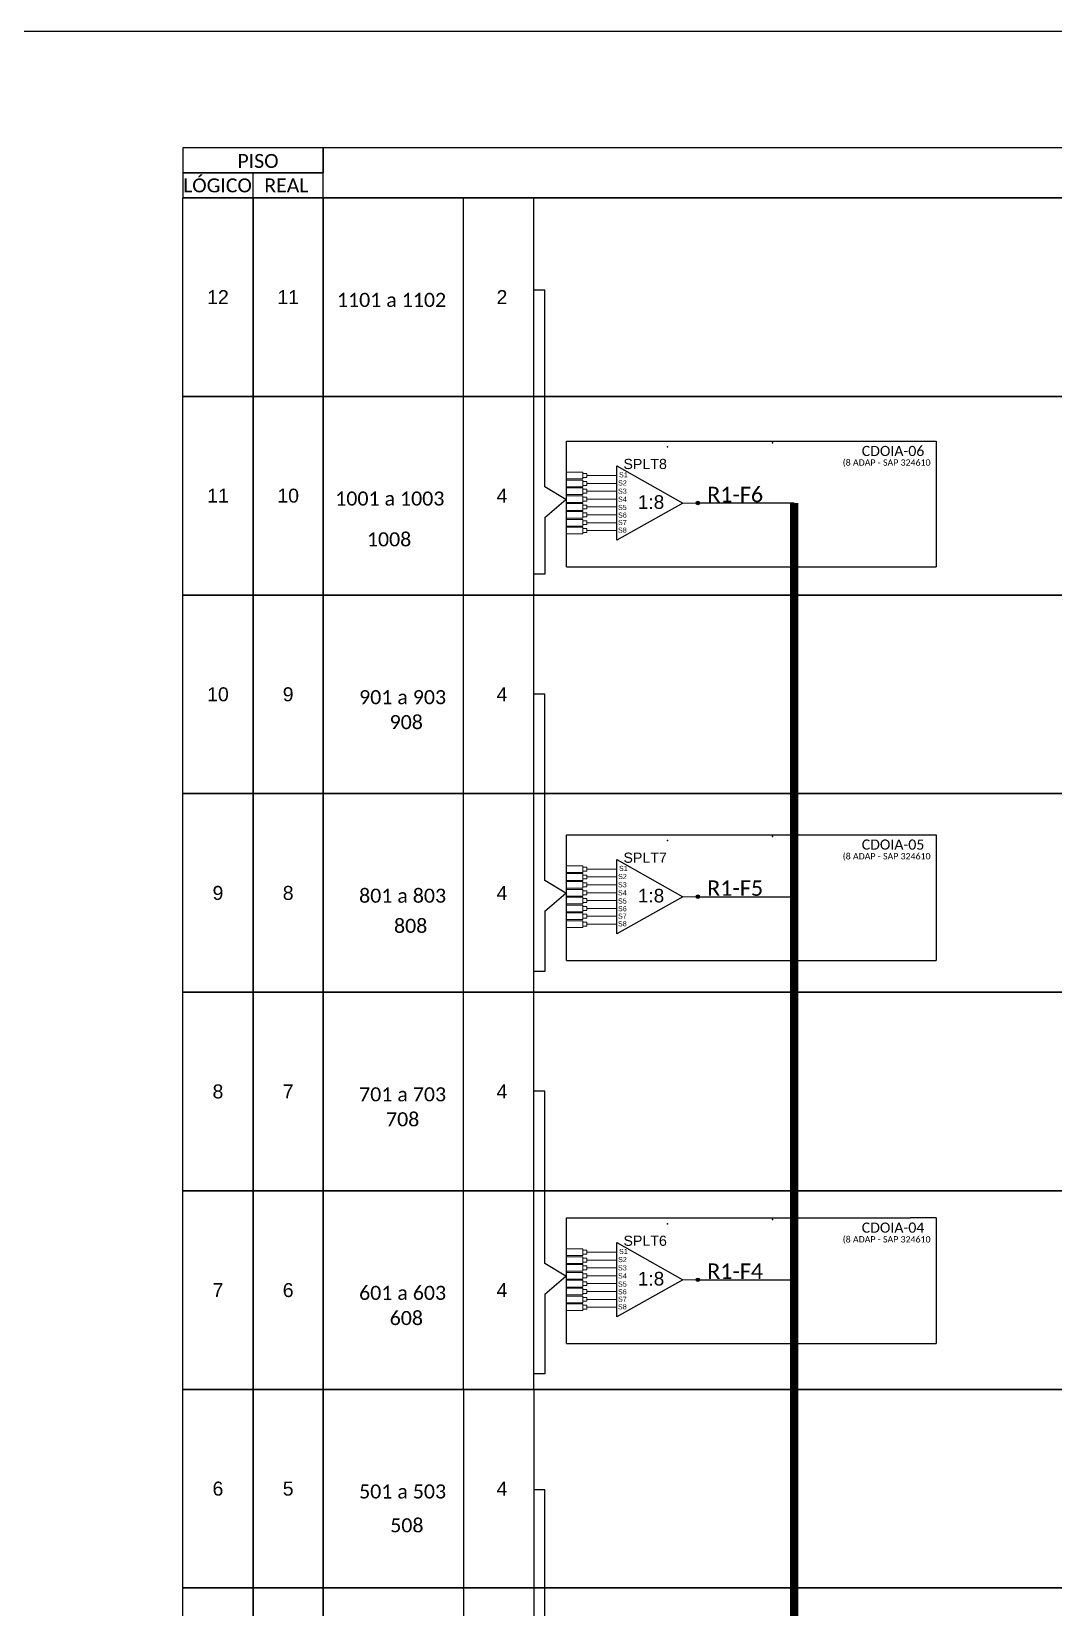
# Model space of a CAD drawing. Header units: metres. Extents: x 0 to 841, y 0 to 594.
# Drawn here: x 547.9 to 642.9, y 447.7 to 594.2 of the extents above; entities that cross this region are included whole.
import ezdxf
from ezdxf.enums import TextEntityAlignment as Align

# ---------------------------------------------------------------- set-up
doc = ezdxf.new("R2010")
doc.units = ezdxf.units.M
doc.styles.add('ARIAL', font='arial.ttf')
doc.styles.add('WMF-Calibri0', font='calibri.ttf')

# ---------------------------------------------------------------- blocks, each defined once
blk = doc.blocks.new('SPLT_1-8_SC-APC_ESQ')
at = {"color": 1}
blk.add_lwpolyline([(7.37, -2.1), (17.04, -7.55), (7.37, -13), (7.37, -2.1)], dxfattribs=at)
at = {"color": 3, "lineweight": 0}
for points in [[(2.41, -3.02), (0, -3.02)], [(2.41, -4), (0, -4)], [(2.41, -4.17), (0, -4.17)], [(2.41, -3.02), (2.41, -4)], [(2.41, -4.17), (2.41, -5.16)], [(2.99, -3.51), (7.37, -3.51)], [(2.41, -5.16), (0, -5.16)], [(2.41, -5.32), (0, -5.32)], [(2.41, -6.31), (0, -6.31)], [(2.41, -6.48), (0, -6.48)], [(2.41, -5.32), (2.41, -6.31)], [(2.41, -6.48), (2.41, -7.46)], [(7.37, -4.66), (2.99, -4.66)], [(7.37, -5.82), (2.99, -5.82)], [(2.41, -7.46), (0, -7.46)], [(2.41, -7.63), (0, -7.63)], [(2.41, -8.62), (0, -8.62)], [(2.41, -8.78), (0, -8.78)], [(2.41, -7.63), (2.41, -8.62)], [(2.41, -8.78), (2.41, -9.77)], [(7.37, -6.97), (2.99, -6.97)], [(7.37, -8.12), (2.99, -8.12)], [(2.41, -9.77), (0, -9.77)], [(2.41, -9.94), (0, -9.94)], [(2.41, -10.92), (0, -10.92)], [(2.41, -11.09), (0, -11.09)], [(2.41, -9.94), (2.41, -10.92)], [(2.41, -11.09), (2.41, -12.08)], [(7.37, -9.28), (2.99, -9.28)], [(7.37, -10.43), (2.99, -10.43)], [(2.41, -12.08), (0, -12.08)], [(7.37, -11.58), (2.99, -11.58)]]:
    blk.add_lwpolyline(points, dxfattribs=at)
for points in [[(2.99, -3.22), (2.41, -3.22), (2.41, -3.8), (2.99, -3.8)], [(2.99, -4.38), (2.41, -4.38), (2.41, -4.95), (2.99, -4.95)], [(2.99, -5.53), (2.41, -5.53), (2.41, -6.1), (2.99, -6.1)], [(2.99, -6.68), (2.41, -6.68), (2.41, -7.26), (2.99, -7.26)], [(2.99, -7.84), (2.41, -7.84), (2.41, -8.41), (2.99, -8.41)], [(2.99, -8.99), (2.41, -8.99), (2.41, -9.56), (2.99, -9.56)], [(2.99, -10.14), (2.41, -10.14), (2.41, -10.72), (2.99, -10.72)], [(2.99, -11.3), (2.41, -11.3), (2.41, -11.87), (2.99, -11.87)]]:
    blk.add_lwpolyline(points, close=True, dxfattribs=at)
at = {"color": 1, "lineweight": 0}
blk.add_lwpolyline([(17.04, -7.55), (19.26, -7.55)], dxfattribs=at)
at = {"color": 1, "style": 'ARIAL'}
for s, height, p in [('S2', 0.75, (7.56, -4.97)), ('S1', 0.75, (7.7, -3.78)), ('S3', 0.75, (7.55, -6.18)), ('S4', 0.75, (7.55, -7.36)), ('1:8', 2, (10.45, -8.4)), ('S5', 0.75, (7.55, -8.57)), ('S6', 0.75, (7.55, -9.69)), ('S7', 0.75, (7.55, -10.78)), ('S8', 0.75, (7.55, -11.9))]:
    blk.add_text(s, height=height, dxfattribs=at).set_placement(p)
blk = doc.blocks.new('SPLITTER_')
blk.add_point((0, 0))
at = {"style": 'ARIAL', "flags": 4}
blk.add_attdef('SPLT', (0, -3.26), '', height=1.5, dxfattribs=at)
blk = doc.blocks.new('A$C415C251F')
at = {"color": 3}
blk.add_point((0, 0), dxfattribs=at)
blk = doc.blocks.new('LEG_CDOIA8_C-SPLT_ESQ')
at = {"color": 3, "extrusion": (0, 0, -1), "xscale": -1, "zscale": -1}
blk.add_blockref('A$C415C251F', (0, 0), dxfattribs=at)
at = {"color": 1, "style": 'WMF-Calibri0', "flags": 4}
blk.add_attdef('MODELO', text='', height=1.5, dxfattribs=at).set_placement((22.54, -4.54), align=Align.CENTER)
blk.add_attdef('CDO', (21.44, -2.61), '', height=2, dxfattribs=at)
at = {"style": 'ARIAL', "flags": 4}
blk.add_attdef('SPLITAGEM', text='', height=1.5, dxfattribs=at).set_placement((18.61, -12.59), align=Align.CENTER)

msp = doc.modelspace()

# ---------------------------------------------------------------- hatches: boundary and pattern name
h = msp.add_hatch(color=3)
h.dxf.hatch_style = 1
edge = h.paths.add_edge_path()
edge.add_arc((609.8, 550.38), 0.161, 0, 360)
h = msp.add_hatch(color=3)
h.dxf.hatch_style = 1
edge = h.paths.add_edge_path()
edge.add_arc((609.8, 513.81), 0.161, 0, 360)
h = msp.add_hatch(color=3)
h.dxf.hatch_style = 1
edge = h.paths.add_edge_path()
edge.add_arc((609.8, 478.23), 0.161, 0, 360)

# ---------------------------------------------------------------- linework, layer by layer
for p, q in [((575.01, 578.72), (568.49, 578.72)), ((568.49, 578.72), (575.01, 578.72)), ((568.49, 560.28), (568.49, 578.72)), ((737.94, 578.72), (575.01, 578.72)), ((575.01, 578.72), (737.94, 578.72)), ((575.01, 560.28), (575.01, 578.72)), ((575.01, 578.72), (575.01, 560.28)), ((575.01, 560.28), (568.49, 560.28)), ((568.49, 560.28), (575.01, 560.28)), ((568.49, 541.83), (568.49, 560.28)), ((737.94, 560.28), (575.01, 560.28)), ((575.01, 560.28), (737.94, 560.28)), ((575.01, 541.83), (575.01, 560.28)), ((575.01, 560.28), (575.01, 541.83)), ((575.01, 541.83), (568.49, 541.83)), ((568.49, 541.83), (575.01, 541.83)), ((568.49, 523.39), (568.49, 541.83)), ((737.94, 541.83), (575.01, 541.83)), ((575.01, 541.83), (737.94, 541.83)), ((575.01, 523.39), (575.01, 541.83)), ((575.01, 541.83), (575.01, 523.39)), ((575.01, 523.39), (568.49, 523.39)), ((568.49, 523.39), (575.01, 523.39)), ((568.49, 504.94), (568.49, 523.39)), ((737.94, 523.39), (575.01, 523.39)), ((575.01, 523.39), (737.94, 523.39)), ((575.01, 504.94), (575.01, 523.39)), ((575.01, 523.39), (575.01, 504.94)), ((575.01, 504.94), (568.49, 504.94)), ((568.49, 504.94), (575.01, 504.94)), ((568.49, 486.5), (568.49, 504.94)), ((737.94, 504.94), (575.01, 504.94)), ((575.01, 504.94), (737.94, 504.94)), ((575.01, 486.5), (575.01, 504.94)), ((575.01, 504.94), (575.01, 486.5)), ((575.01, 486.5), (568.49, 486.5)), ((568.49, 486.5), (575.01, 486.5)), ((568.49, 468.05), (568.49, 486.5)), ((737.94, 486.5), (575.01, 486.5)), ((575.01, 486.5), (737.94, 486.5)), ((575.01, 468.05), (575.01, 486.5)), ((575.01, 486.5), (575.01, 468.05)), ((575.01, 468.05), (568.49, 468.05)), ((568.49, 468.05), (575.01, 468.05)), ((568.49, 449.6), (568.49, 468.05)), ((737.94, 468.05), (575.01, 468.05)), ((575.01, 468.05), (737.94, 468.05)), ((575.01, 449.6), (575.01, 468.05)), ((575.01, 468.05), (575.01, 449.6)), ((588.04, 468.05), (588.04, 449.6)), ((575.01, 449.6), (568.49, 449.6)), ((568.49, 449.6), (575.01, 449.6)), ((568.49, 431.16), (568.49, 449.6)), ((737.94, 449.6), (575.01, 449.6)), ((575.01, 449.6), (737.94, 449.6)), ((575.01, 431.16), (575.01, 449.6)), ((575.01, 449.6), (575.01, 412.71))]:
    msp.add_line(p, q)
at = {"color": 7}
msp.add_lwpolyline([(0.27, 0.17), (841.27, 0.17), (841.27, 594.17), (0.27, 594.17)], close=True, dxfattribs=at)
at = {"color": 0}
for points in [[(561.97, 581.04), (575.01, 581.04), (575.01, 583.36), (561.97, 583.36)], [(561.97, 578.72), (575.01, 578.72), (575.01, 581.04), (561.97, 581.04)]]:
    msp.add_lwpolyline(points, close=True, dxfattribs=at)
for points in [[(737.94, 583.36), (575.01, 583.36), (575.01, 583.36), (575.01, 581.04)], [(568.49, 578.72), (568.49, 581.04)], [(568.49, 578.72), (561.97, 578.72)], [(588.04, 468.05), (588.04, 578.72)], [(594.56, 468.05), (594.56, 578.72)], [(568.49, 560.28), (561.97, 560.28)], [(568.49, 541.83), (561.97, 541.83)], [(568.49, 523.39), (561.97, 523.39)], [(568.49, 504.94), (561.97, 504.94)], [(568.49, 486.5), (561.97, 486.5)], [(568.49, 468.05), (561.97, 468.05)], [(594.56, 468.05), (594.56, 394.27)], [(568.49, 449.6), (561.97, 449.6)], [(588.04, 449.6), (588.04, 394.27)]]:
    msp.add_lwpolyline(points)
for points in [[(561.97, 578.72), (568.49, 578.72), (568.49, 560.28), (561.97, 560.28)], [(561.97, 560.28), (568.49, 560.28), (568.49, 541.83), (561.97, 541.83)], [(561.97, 541.83), (568.49, 541.83), (568.49, 523.39), (561.97, 523.39)], [(561.97, 523.39), (568.49, 523.39), (568.49, 504.94), (561.97, 504.94)], [(561.97, 504.94), (568.49, 504.94), (568.49, 486.5), (561.97, 486.5)], [(561.97, 486.5), (568.49, 486.5), (568.49, 468.05), (561.97, 468.05)], [(561.97, 468.05), (568.49, 468.05), (568.49, 449.6), (561.97, 449.6)], [(561.97, 449.6), (568.49, 449.6), (568.49, 431.16), (561.97, 431.16)]]:
    msp.add_lwpolyline(points, close=True)
at = {"color": 3}
for points in [[(595.59, 551.87), (595.59, 570.16), (594.56, 570.16)], [(595.59, 549.03), (597.54, 550.71), (595.59, 551.87)], [(595.59, 549.03), (595.59, 543.77), (594.56, 543.77)], [(595.59, 515.31), (595.59, 532.63), (594.56, 532.63)], [(595.59, 512.46), (597.54, 514.14), (595.59, 515.31)], [(595.59, 512.46), (595.59, 506.86), (594.56, 506.86)], [(595.59, 479.73), (595.59, 495.74), (594.56, 495.74)], [(595.59, 476.88), (597.54, 478.56), (595.59, 479.73)], [(595.59, 476.88), (595.59, 469.5), (594.56, 469.5)], [(595.59, 441.55), (595.59, 458.71), (594.56, 458.71)]]:
    msp.add_lwpolyline(points, dxfattribs=at)
at = {"color": 1}
for points in [[(597.61, 544.46), (597.61, 556.11), (631.93, 556.11)], [(631.93, 556.11), (631.93, 544.46)], [(597.61, 544.46), (631.93, 544.46)], [(597.61, 507.89), (597.61, 519.55), (631.93, 519.55)], [(631.93, 519.55), (631.93, 507.89)], [(597.61, 507.89), (631.93, 507.89)], [(597.61, 472.31), (597.61, 483.97), (629.57, 483.97)], [(631.93, 483.97), (629.57, 483.97)], [(631.93, 483.97), (631.93, 472.31)], [(597.61, 472.31), (631.93, 472.31)]]:
    msp.add_lwpolyline(points, dxfattribs=at)
at = {"color": 5, "const_width": 0.778}
msp.add_lwpolyline([(618.76, 550.38), (618.76, 354.79)], dxfattribs=at)
at = {"color": 5}
for points in [[(609.8, 550.38), (618.76, 550.38)], [(609.8, 513.81), (618.76, 513.81)], [(609.8, 478.23), (618.76, 478.23)]]:
    msp.add_lwpolyline(points, dxfattribs=at)
at = {"color": 3}
for centre in [(609.8, 550.38), (609.8, 513.81), (609.8, 478.23)]:
    msp.add_circle(centre, 0.161, dxfattribs=at)

# ---------------------------------------------------------------- block references
ref = msp.add_blockref('SPLITTER_', (607, 555.58), dxfattribs=dict(xscale=-0.6298560000000001, yscale=0.6298560000000001, zscale=0.6298560000000001))
ref.add_attrib('SPLT', 'SPLT8', (602.89, 553.53), dxfattribs={"height": 0.945, "style": 'ARIAL'})
ref = msp.add_blockref('LEG_CDOIA8_C-SPLT_ESQ', (616.74, 555.97), dxfattribs=dict(at, xscale=0.47029248, yscale=0.47029248, zscale=0.47029248))
ref.add_attrib('CDO', 'CDOIA-06', (625.03, 554.74), dxfattribs={"color": 1, "height": 0.941, "style": 'WMF-Calibri0'})
ref.add_attrib('MODELO', '(8 ADAP - SAP 324610', dxfattribs={"color": 1, "height": 0.5879, "style": 'WMF-Calibri0'}).set_placement((627.34, 553.84), align=Align.CENTER)
at = {"xscale": 0.6329430893862399, "yscale": 0.6329430893862399, "zscale": 0.6329430893860959}
for p in [(597.61, 555.15), (597.61, 518.59), (597.61, 483.01)]:
    msp.add_blockref('SPLT_1-8_SC-APC_ESQ', p, dxfattribs=at)
ref = msp.add_blockref('SPLITTER_', (607, 519.02), dxfattribs=dict(xscale=-0.6298560000000001, yscale=0.6298560000000001, zscale=0.6298560000000001))
ref.add_attrib('SPLT', 'SPLT7', (602.89, 516.96), dxfattribs={"height": 0.945, "style": 'ARIAL'})
at = {"color": 3}
ref = msp.add_blockref('LEG_CDOIA8_C-SPLT_ESQ', (616.74, 519.41), dxfattribs=dict(at, xscale=0.47029248, yscale=0.47029248, zscale=0.47029248))
ref.add_attrib('CDO', 'CDOIA-05', (625.03, 518.18), dxfattribs={"color": 1, "height": 0.941, "style": 'WMF-Calibri0'})
ref.add_attrib('MODELO', '(8 ADAP - SAP 324610', dxfattribs={"color": 1, "height": 0.5879, "style": 'WMF-Calibri0'}).set_placement((627.34, 517.27), align=Align.CENTER)
ref = msp.add_blockref('SPLITTER_', (607, 483.43), dxfattribs=dict(xscale=-0.6298560000000001, yscale=0.6298560000000001, zscale=0.6298560000000001))
ref.add_attrib('SPLT', 'SPLT6', (602.89, 481.38), dxfattribs={"height": 0.945, "style": 'ARIAL'})
ref = msp.add_blockref('LEG_CDOIA8_C-SPLT_ESQ', (616.74, 483.82), dxfattribs=dict(at, xscale=0.47029248, yscale=0.47029248, zscale=0.47029248))
ref.add_attrib('CDO', 'CDOIA-04', (625.03, 482.6), dxfattribs={"color": 1, "height": 0.941, "style": 'WMF-Calibri0'})
ref.add_attrib('MODELO', '(8 ADAP - SAP 324610', dxfattribs={"color": 1, "height": 0.5879, "style": 'WMF-Calibri0'}).set_placement((627.34, 481.69), align=Align.CENTER)

# ---------------------------------------------------------------- texts
at = {"color": 0, "style": 'WMF-Calibri0'}
for s, p in [('     PISO', (564.76, 581.5)), ('  LÓGICO', (561.08, 579.23)), ('    REAL', (567.71, 579.23))]:
    msp.add_text(s, height=1.296, dxfattribs=at).set_placement(p)
at = {"style": 'WMF-Calibri0'}
for s, height, p in [('1101 a 1102', 1.3052, (576.28, 568.59)), ('1001 a 1003', 1.3052, (576.12, 550.14)), ('1008', 1.305, (579.06, 546.35)), ('901 a 903', 1.305, (578.34, 531.69)), ('908', 1.305, (581.17, 529.37)), ('801 a 803', 1.305, (578.34, 513.25)), ('808', 1.305, (581.58, 510.45)), ('701 a 703', 1.305, (578.34, 494.8)), ('708', 1.305, (580.84, 492.48)), ('601 a 603', 1.305, (578.34, 476.36)), ('608', 1.305, (581.18, 474.02)), ('501 a 503', 1.305, (578.34, 457.91)), ('508', 1.305, (581.23, 454.77))]:
    msp.add_text(s, height=height, dxfattribs=at).set_placement(p)
at = {"color": 5, "style": 'WMF-Calibri0'}
for s, p in [('R1-F6', (610.67, 550.45)), ('R1-F5', (610.67, 513.89)), ('R1-F4', (610.67, 478.31))]:
    msp.add_text(s, height=1.435, dxfattribs=at).set_placement(p)
at = {"style": 'ARIAL', "flags": 12}
for tag, p in [('12', (565.23, 569.5)), ('11', (571.75, 569.5)), ('2', (591.61, 569.5)), ('11', (565.23, 551.06)), ('10', (571.75, 551.06)), ('4', (591.61, 551.06)), ('10', (565.23, 532.61)), ('9', (571.75, 532.61)), ('4', (591.61, 532.61)), ('9', (565.23, 514.16)), ('8', (571.75, 514.16)), ('4', (591.61, 514.16)), ('8', (565.23, 495.72)), ('7', (571.75, 495.72)), ('4', (591.61, 495.72)), ('7', (565.23, 477.27)), ('6', (571.75, 477.27)), ('4', (591.61, 477.27)), ('6', (565.23, 458.83)), ('5', (571.75, 458.83)), ('4', (591.61, 458.83))]:
    msp.add_attdef(tag, text='XX', height=1.296, dxfattribs=at).set_placement(p, align=Align.MIDDLE_CENTER)

doc.saveas('drawing.dxf')
